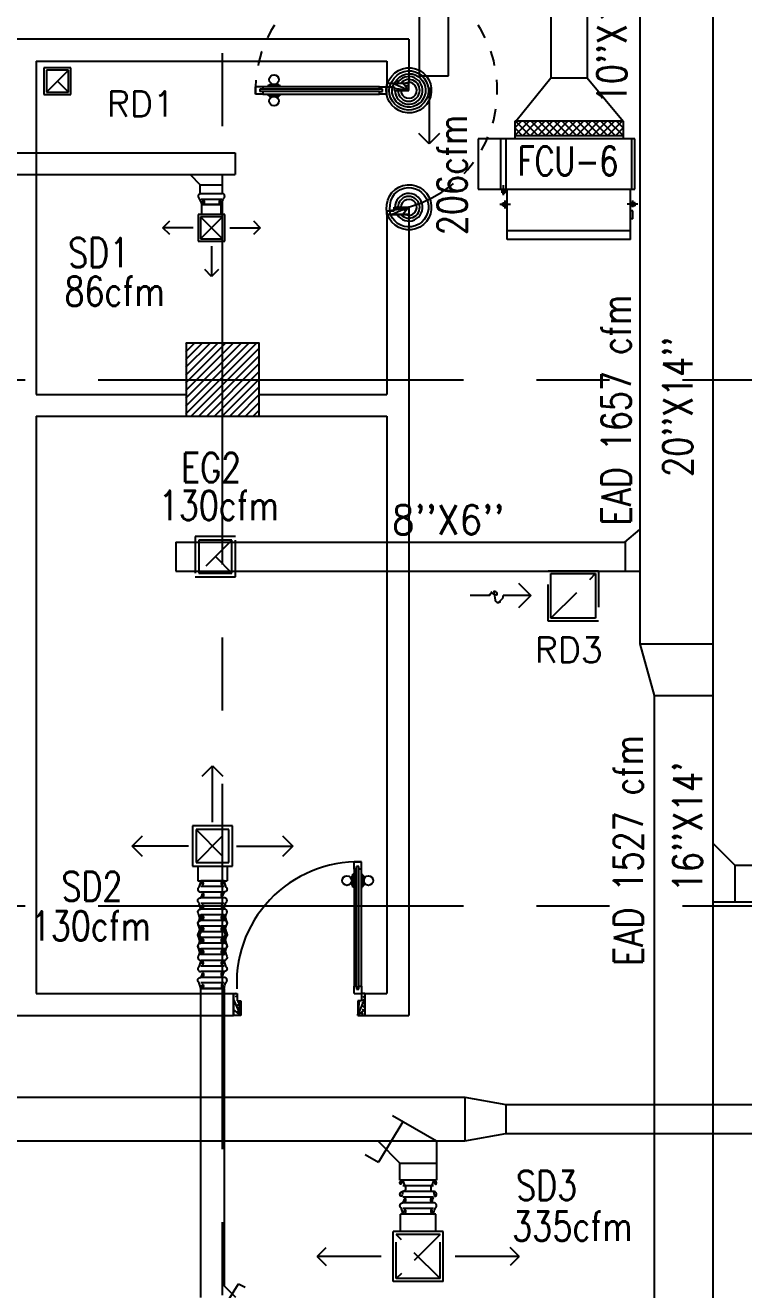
# Model space of a CAD drawing. Extents: x 417866029 to 417866302, y 43498040 to 43498122.
# Drawn here: x 417866056.98 to 417866061.9, y 43498054.86 to 43498063.51 of the extents above; entities that cross this region are included whole.
import ezdxf

# ---------------------------------------------------------------- set-up
doc = ezdxf.new("R2010")
doc.units = 0
doc.header["$MEASUREMENT"] = 0
doc.linetypes.add('CENTERX2', pattern=[4, 2.5, -0.5, 0.5, -0.5])
doc.linetypes.add('HIDDEN', pattern=[0.375, 0.25, -0.125])
doc.layers.get('0').update_dxf_attribs({"linetype": 'CONTINUOUS'})
for name, color, linetype in [('AXES', 11, 'CENTERX2'), ('COL', 7, 'CONTINUOUS'), ('DOOR', 9, 'CONTINUOUS'), ('DUCT', 6, 'CONTINUOUS'), ('EXDUCT', 10, 'CONTINUOUS'), ('FCU', 6, 'CONTINUOUS'), ('HAT', 11, 'CONTINUOUS'), ('M-AC-FLEX', 7, 'CONTINUOUS'), ('M-EGU.', 2, 'CONTINUOUS'), ('M-TEXT', 2, 'CONTINUOUS'), ('WALL', 9, 'CONTINUOUS')]:
    doc.layers.add(name, color=color, linetype=linetype)
doc.styles.add('ROMANS', font='ROMANS.shx', dxfattribs={"width": 0.6})

# ---------------------------------------------------------------- blocks, each defined once
blk = doc.blocks.new('DOOR90')
at = {"layer": 'DOOR', "color": 7, "linetype": 'ByBlock'}
for p, q in [((-150, 0), (0, 0)), ((-150, 0), (-150, -25)), ((0, -50), (-113.7, 0)), ((0, -50), (-40.1, 0)), ((0, -50), (0, 0)), ((-1000, -25), (-1050, -25)), ((-1050, -75), (-1050, -25)), ((-1050, -25), (-1050, -75)), ((-1000, -75), (-1050, -75)), ((-1000, -42), (-1020, -42)), ((-1020, -42), (-1020, -58)), ((-1000, -58), (-1020, -58)), ((-1000, -25), (-1000, -42)), ((-1000, -58), (-1000, -75)), ((-877.6, -17.8), (-967.6, -17.8)), ((-967.6, -25), (-967.6, -17.8)), ((-967.6, -75), (-967.6, -82.2)), ((-877.6, -82.2), (-967.6, -82.2)), ((-955, -8.8), (-890.2, -8.8)), ((-955, -17.8), (-955, -8.8)), ((-955, -17.8), (-890.2, -17.8)), ((-955, -82.2), (-890.2, -82.2)), ((-955, -82.2), (-955, -91.2)), ((-890.2, -17.8), (-890.2, -8.8)), ((-890.2, -82.2), (-890.2, -91.2)), ((-877.6, -25), (-877.6, -17.8)), ((-877.6, -75), (-877.6, -82.2)), ((-200, -25), (-150, -25)), ((-200, -42), (-200, -25)), ((-180, -42), (-200, -42)), ((-200, -58), (-180, -58)), ((-200, -75), (-200, -58)), ((-150, -75), (-200, -75)), ((-180, -58), (-180, -42)), ((-150, -25), (-100, -25)), ((-150, -75), (-150, -25)), ((-100, -25), (-100, -50)), ((0, -50), (-100, -36.6)), ((-100, -50), (0, -50)), ((-955, -91.2), (-890.2, -91.2)), ((0, -850), (-113.7, -900)), ((-100, -875), (-100, -850)), ((0, -850), (-100, -863.4)), ((-100, -850), (0, -850)), ((0, -850), (-40.1, -900)), ((0, -850), (0, -900)), ((-150, -875), (-100, -875)), ((-150, -900), (-150, -875)), ((-150, -900), (0, -900)), ((0, -900), (-150, -900))]:
    blk.add_line(p, q, dxfattribs=at)
at = {"layer": 'DOOR', "linetype": 'ByBlock'}
for p, q in [((-200, -25), (-1000, -25)), ((-200, -42), (-1000, -42)), ((-200, -58), (-1000, -58)), ((-1000, -75), (-200, -75))]:
    blk.add_line(p, q, dxfattribs=at)
at = {"layer": 'DOOR', "color": 7, "linetype": 'ByBlock'}
for centre in [(-922.6, 23.5), (-922.6, -123.5)]:
    blk.add_circle(centre, 32.4, dxfattribs=at)
for centre, radius, start, end in [((0, -50), 154.4, 161.10529, 166.28577), ((0, -50), 94.4, 148.01819, 180), ((0, -50), 134.4, 158.15985, 169.28002), ((0, -50), 114.4, 154.08384, 167.37743), ((0, -50), 74.4, 137.77643, 180), ((0, -50), 54.4, 113.20738, 180), ((0, -50), 34.4, 90, 180), ((0, -50), 14.4, 90, 180), ((0, -850), 94.4, 180, 211.98181), ((0, -850), 74.4, 180, 222.22357), ((0, -850), 54.4, 180, 246.79262), ((0, -850), 34.4, 180, 270), ((0, -850), 14.4, 180, 270), ((0, -850), 154.4, 193.71423, 198.89471), ((0, -850), 134.4, 190.71998, 201.84015)]:
    blk.add_arc(centre, radius, start, end, dxfattribs=at)
at = {"layer": 'DOOR', "linetype": 'HIDDEN', "ltscale": 0.5}
blk.add_arc((-222.2, -50), 828.2, 178.27012, 275.00304, dxfattribs=at)
blk = doc.blocks.new('*X42')
at = {"color": 0}
for p, q in [((16890.5, -2466.6), (16943.5, -2413.6)), ((16890.5, -2519.6), (16990.5, -2419.6)), ((16990.5, -2512.5), (16891.6, -2413.6)), ((16990.5, -2459.4), (16944.6, -2413.6)), ((16990.5, -2565.5), (16890.5, -2465.5)), ((16890.5, -2572.6), (16990.5, -2472.6)), ((16990.5, -2618.5), (16890.5, -2518.5)), ((16890.5, -2625.7), (16990.5, -2525.7)), ((16990.5, -2671.6), (16890.5, -2571.6)), ((16890.5, -2678.7), (16990.5, -2578.7)), ((16990.5, -2724.6), (16890.5, -2624.6)), ((16890.5, -2731.7), (16990.5, -2631.7)), ((16990.5, -2777.6), (16890.5, -2677.6)), ((16890.5, -2784.8), (16990.5, -2684.8)), ((16990.5, -2830.7), (16890.5, -2730.7)), ((16890.5, -2837.8), (16990.5, -2737.8)), ((16990.5, -2883.7), (16890.5, -2783.7)), ((16890.5, -2890.8), (16990.5, -2790.8)), ((16990.5, -2936.7), (16890.5, -2836.7)), ((16890.5, -2943.9), (16990.5, -2843.9)), ((16990.5, -2989.8), (16890.5, -2889.8)), ((16890.5, -2996.9), (16990.5, -2896.9)), ((16990.5, -3042.8), (16890.5, -2942.8)), ((16890.5, -3049.9), (16990.5, -2949.9)), ((16990.5, -3095.8), (16890.5, -2995.8)), ((16890.5, -3103), (16990.5, -3003)), ((16990.5, -3148.9), (16890.5, -3048.9)), ((16943.5, -3154.9), (16890.5, -3101.9)), ((16891.5, -3154.9), (16990.5, -3056)), ((16944.6, -3154.9), (16990.5, -3109))]:
    blk.add_line(p, q, dxfattribs=at)
blk = doc.blocks.new('WHE06')
at = {"color": 3}
for p, q in [((689, 621.5), (346.1, 621.5)), ((346.1, 621.5), (346.1, 469.1)), ((689, 469.1), (689, 621.5)), ((212.3, 437.2), (269.1, 437.2)), ((232.1, 452.2), (232.1, 422.2)), ((232.1, 452.2), (252.1, 452.2)), ((242.1, 472.2), (242.1, 399.5)), ((252.1, 452.2), (252.1, 422.2)), ((305, 447.6), (373.3, 447.6)), ((321.1, 457.6), (321.1, 437.6)), ((321.1, 457.6), (346.1, 457.6)), ((321.1, 437.6), (346.1, 437.6)), ((60.3, -422.2), (60.3, 422.2)), ((346.1, 430.4), (689, 430.4)), ((811.2, 370.7), (689, 370.7)), ((711.2, -370.7), (711.2, 370.7)), ((811.2, -370.7), (811.2, 370.7)), ((141.6, -437.2), (141.6, -422.2)), ((196.6, -437.2), (196.6, -422.2)), ((232.1, -452.2), (232.1, -422.2)), ((242.1, -472.2), (242.1, -399.5)), ((252.1, -452.2), (252.1, -422.2)), ((346.1, -430.4), (689, -430.4)), ((811.2, -370.7), (689, -370.7)), ((141.6, -437.2), (196.6, -437.2)), ((221.4, -437.2), (269.1, -437.2)), ((232.1, -452.2), (252.1, -452.2))]:
    blk.add_line(p, q, dxfattribs=at)
at = {"color": 6}
for p, q in [((346.1, 469.1), (346.1, -450.8)), ((689, 469.1), (346.1, 469.1)), ((689, -450.8), (689, 469.1)), ((0, -422.2), (0, 422.2)), ((0, 422.2), (346.1, 422.2)), ((0, -422.2), (346.1, -422.2)), ((346.1, -450.8), (689, -450.8))]:
    blk.add_line(p, q, dxfattribs=at)
at = {"color": 11}
blk.add_blockref('*X42', (-16179.3, 2784.3), dxfattribs=at)
blk = doc.blocks.new('*X104')
at = {"color": 0}
for p, q in [((42139.2, 132666.6), (42622.4, 133149.7)), ((42139.2, 132719.6), (42569.4, 133149.7)), ((42139.2, 132772.6), (42516.3, 133149.7)), ((42139.2, 132825.7), (42463.3, 133149.7)), ((42139.2, 132878.7), (42410.3, 133149.7)), ((42139.2, 132931.7), (42357.2, 133149.7)), ((42139.2, 132984.8), (42304.2, 133149.7)), ((42139.2, 133037.8), (42251.2, 133149.7)), ((42139.2, 133090.8), (42198.1, 133149.7)), ((42139.2, 133143.9), (42145.1, 133149.7)), ((42175.4, 132649.7), (42639.2, 133113.5)), ((42228.5, 132649.7), (42639.2, 133060.5)), ((42281.5, 132649.7), (42639.2, 133007.5)), ((42334.5, 132649.7), (42639.2, 132954.4)), ((42387.6, 132649.7), (42639.2, 132901.4)), ((42440.6, 132649.7), (42639.2, 132848.4)), ((42493.6, 132649.7), (42639.2, 132795.3)), ((42546.7, 132649.7), (42639.2, 132742.3)), ((42599.7, 132649.7), (42639.2, 132689.3))]:
    blk.add_line(p, q, dxfattribs=at)
blk = doc.blocks.new('COL50')
at = {"layer": 'COL'}
blk.add_lwpolyline([(-250, 250), (-250, -250), (250, -250), (250, 250)], close=True, dxfattribs=at)

msp = doc.modelspace()

# ---------------------------------------------------------------- linework, layer by layer
at = {"layer": 'AXES'}
for p, q in [((417866058.3337, 43498039.8221), (417866058.3337, 43498118.2996)), ((417866029.4822, 43498061.0864), (417866098.5737, 43498061.0864)), ((417866029.4822, 43498057.4864), (417866098.5737, 43498057.4864))]:
    msp.add_line(p, q, dxfattribs=at)
at = {"layer": 'DUCT', "linetype": 'ByBlock'}
for p, q in [((417866060.8296, 43498064.8624), (417866060.8296, 43498063.153)), ((417866060.5796, 43498064.0664), (417866060.5796, 43498063.153)), ((417866060.34, 43498062.8561), (417866060.5796, 43498063.153)), ((417866060.5796, 43498063.153), (417866060.8296, 43498063.153)), ((417866060.8296, 43498063.153), (417866061.0753, 43498062.8561)), ((417866054.0415, 43498062.6401), (417866058.4203, 43498062.6401)), ((417866058.4203, 43498062.6401), (417866058.4203, 43498062.4901)), ((417866054.0415, 43498062.4901), (417866058.4203, 43498062.4901)), ((417866058.1124, 43498062.4901), (417866058.1813, 43498062.4212)), ((417866058.3313, 43498062.4901), (417866058.3313, 43498062.3613)), ((417866058.1813, 43498062.3613), (417866058.1813, 43498062.4212)), ((417866058.1813, 43498062.4212), (417866058.3313, 43498062.4212)), ((417866058.1813, 43498062.3613), (417866058.3313, 43498062.3613)), ((417866058.1882, 43498062.3613), (417866058.3292, 43498062.3613)), ((417866058.1848, 43498056.9197), (417866058.3448, 43498056.9197)), ((417866050.8114, 43498056.1779), (417866059.9925, 43498056.1779)), ((417866059.9925, 43498056.1779), (417866059.9925, 43498055.8779)), ((417866059.9925, 43498056.1779), (417866060.2736, 43498056.1279)), ((417866060.2736, 43498056.1279), (417866064.9323, 43498056.1279)), ((417866060.2736, 43498056.1279), (417866060.2736, 43498055.9279)), ((417866059.9925, 43498055.8779), (417866060.2736, 43498055.9279)), ((417866060.2736, 43498055.9279), (417866064.9323, 43498055.9279)), ((417866050.8114, 43498055.8779), (417866059.9925, 43498055.8779))]:
    msp.add_line(p, q, dxfattribs=at)
at = {"layer": 'DUCT'}
for p, q in [((417866059.6796, 43498064.4497), (417866059.6796, 43498063.1651)), ((417866059.8796, 43498063.1651), (417866059.8796, 43498064.3497)), ((417866059.6796, 43498063.1651), (417866059.8796, 43498063.1651)), ((417866058.1848, 43498054.8059), (417866058.1848, 43498056.9197)), ((417866058.3448, 43498056.9197), (417866058.3448, 43498054.8859)), ((417866059.5679, 43498056.0088), (417866059.4007, 43498055.7318)), ((417866059.7978, 43498055.8761), (417866059.4966, 43498056.05)), ((417866059.3978, 43498055.8761), (417866059.5478, 43498055.7261)), ((417866059.7978, 43498055.8761), (417866059.7978, 43498055.6094)), ((417866059.5478, 43498055.6094), (417866059.5478, 43498055.7261)), ((417866059.5478, 43498055.7261), (417866059.7978, 43498055.7261)), ((417866059.7978, 43498055.6094), (417866059.5478, 43498055.6094)), ((417866058.3233, 43498054.7089), (417866058.4434, 43498054.9004)), ((417866058.4248, 43498054.8059), (417866058.3448, 43498054.8859)), ((417866058.4434, 43498054.9004), (417866058.4434, 43498054.9004)), ((417866058.4434, 43498054.9004), (417866058.4886, 43498054.8774))]:
    msp.add_line(p, q, dxfattribs=at)
at = {"layer": 'DUCT', "color": 2, "linetype": 'ByBlock'}
msp.add_line((417866057.2034, 43498063.13), (417866057.2784, 43498063.055), dxfattribs=at)
at = {"layer": 'DUCT', "linetype": 'HIDDEN'}
msp.add_line((417866059.3105, 43498055.7838), (417866059.4007, 43498055.7318), dxfattribs=at)
at = {"layer": 'EXDUCT', "linetype": 'ByBlock'}
for p, q in [((417866061.6888, 43498067.0578), (417866061.6888, 43498052.6108)), ((417866061.1888, 43498066.6875), (417866061.1888, 43498059.2799)), ((417866061.0873, 43498059.9759), (417866061.1888, 43498060.0612)), ((417866058.0137, 43498059.9759), (417866061.0873, 43498059.9759)), ((417866058.0137, 43498059.9759), (417866058.0137, 43498059.7759)), ((417866061.0888, 43498059.9772), (417866061.0888, 43498059.7759)), ((417866058.0137, 43498059.7759), (417866061.1888, 43498059.7759)), ((417866061.1888, 43498059.2799), (417866061.6888, 43498059.2799)), ((417866061.1888, 43498059.2799), (417866061.2888, 43498058.9258)), ((417866061.2888, 43498058.9258), (417866061.2888, 43498052.6108)), ((417866061.2888, 43498058.9258), (417866061.6888, 43498058.9258)), ((417866061.8388, 43498057.7649), (417866061.6888, 43498057.9149)), ((417866061.8388, 43498057.7649), (417866065.8587, 43498057.7649)), ((417866061.8388, 43498057.7649), (417866061.8388, 43498057.5149)), ((417866061.6888, 43498057.5149), (417866065.8587, 43498057.5149))]:
    msp.add_line(p, q, dxfattribs=at)
at = {"layer": 'M-AC-FLEX', "color": 11}
for p, q in [((417866058.1882, 43498062.323), (417866058.3292, 43498062.323)), ((417866058.1937, 43498062.2848), (417866058.3237, 43498062.2848)), ((417866058.3453, 43498057.658), (417866058.1843, 43498057.658)), ((417866058.3453, 43498057.619), (417866058.1843, 43498057.619)), ((417866058.3453, 43498057.5807), (417866058.1843, 43498057.5807)), ((417866058.3453, 43498057.5807), (417866058.1843, 43498057.5807)), ((417866058.3453, 43498057.5417), (417866058.1843, 43498057.5417)), ((417866058.3453, 43498057.5417), (417866058.1843, 43498057.5417)), ((417866058.3453, 43498057.5034), (417866058.1843, 43498057.5034)), ((417866058.3453, 43498057.4644), (417866058.1843, 43498057.4644)), ((417866058.3453, 43498057.4254), (417866058.1843, 43498057.4254)), ((417866058.3453, 43498057.3864), (417866058.1843, 43498057.3864)), ((417866058.3453, 43498057.3474), (417866058.1843, 43498057.3474)), ((417866058.3453, 43498057.3084), (417866058.1843, 43498057.3084)), ((417866058.3453, 43498057.2694), (417866058.1843, 43498057.2694)), ((417866058.3453, 43498057.2304), (417866058.1843, 43498057.2304)), ((417866058.3453, 43498057.1914), (417866058.1843, 43498057.1914)), ((417866058.3453, 43498057.1524), (417866058.1843, 43498057.1524)), ((417866058.3453, 43498057.1134), (417866058.1843, 43498057.1134)), ((417866058.3453, 43498057.0744), (417866058.1843, 43498057.0744)), ((417866058.3453, 43498057.036), (417866058.1843, 43498057.036)), ((417866058.3453, 43498057.036), (417866058.1843, 43498057.036)), ((417866058.3453, 43498056.997), (417866058.1843, 43498056.997)), ((417866058.3453, 43498056.997), (417866058.1843, 43498056.997)), ((417866058.3453, 43498056.9587), (417866058.1843, 43498056.9587)), ((417866058.3453, 43498056.9197), (417866058.1843, 43498056.9197)), ((417866059.7782, 43498055.5704), (417866059.5672, 43498055.5704)), ((417866059.7782, 43498055.5314), (417866059.5672, 43498055.5314)), ((417866059.7782, 43498055.4931), (417866059.5672, 43498055.4931)), ((417866059.7782, 43498055.4931), (417866059.5672, 43498055.4931)), ((417866059.7782, 43498055.4541), (417866059.5672, 43498055.4541)), ((417866059.7782, 43498055.4541), (417866059.5672, 43498055.4541)), ((417866059.7782, 43498055.4158), (417866059.5672, 43498055.4158)), ((417866059.7782, 43498055.3768), (417866059.5672, 43498055.3768))]:
    msp.add_line(p, q, dxfattribs=at)
at = {"layer": 'M-AC-FLEX'}
for points in [[(417866058.1937, 43498062.2848, 0.866419), (417866058.1882, 43498062.323, -1.018005), (417866058.1882, 43498062.3613)], [(417866058.3237, 43498062.2848, -0.866419), (417866058.3292, 43498062.323, 1.018005), (417866058.3292, 43498062.3613)], [(417866058.1843, 43498057.658, -1), (417866058.1843, 43498057.619, 1.018005), (417866058.1843, 43498057.5807)], [(417866058.3453, 43498057.658, 1), (417866058.3453, 43498057.619, -1.018005), (417866058.3453, 43498057.5807)], [(417866058.1843, 43498057.3864, 1), (417866058.1843, 43498057.4254, -1), (417866058.1843, 43498057.4644, 1), (417866058.1843, 43498057.5034, -1.018005), (417866058.1843, 43498057.5417)], [(417866058.3453, 43498057.3864, -1), (417866058.3453, 43498057.4254, 1), (417866058.3453, 43498057.4644, -1), (417866058.3453, 43498057.5034, 1.018005), (417866058.3453, 43498057.5417)], [(417866058.1843, 43498057.4254, -1), (417866058.1843, 43498057.3864, 1), (417866058.1843, 43498057.3474)], [(417866058.1843, 43498057.3084, 1), (417866058.1843, 43498057.3474, -1), (417866058.1843, 43498057.3864)], [(417866058.3453, 43498057.4254, 1), (417866058.3453, 43498057.3864, -1), (417866058.3453, 43498057.3474)], [(417866058.3453, 43498057.3084, -1), (417866058.3453, 43498057.3474, 1), (417866058.3453, 43498057.3864)], [(417866058.1843, 43498057.3474, -1), (417866058.1843, 43498057.3084, 1), (417866058.1843, 43498057.2694)], [(417866058.1843, 43498057.2694, -0.999563), (417866058.1843, 43498057.3084)], [(417866058.1843, 43498057.3084, 0.999563), (417866058.1843, 43498057.2694)], [(417866058.1843, 43498057.2304, 1), (417866058.1843, 43498057.2694, -1), (417866058.1843, 43498057.3084)], [(417866058.3453, 43498057.3474, 1), (417866058.3453, 43498057.3084, -1), (417866058.3453, 43498057.2694)], [(417866058.3453, 43498057.2304, -1), (417866058.3453, 43498057.2694, 1), (417866058.3453, 43498057.3084)], [(417866058.3453, 43498057.2694, -0.000219), (417866058.3453, 43498057.2694, 1), (417866058.3453, 43498057.3084)], [(417866058.3453, 43498057.3084, 0.000219), (417866058.3453, 43498057.3084, -1), (417866058.3453, 43498057.2694)], [(417866058.3453, 43498057.3084, -0.000219), (417866058.3453, 43498057.3084, -0.000219)], [(417866058.1843, 43498057.2694, -1), (417866058.1843, 43498057.2304, 1), (417866058.1843, 43498057.1914)], [(417866058.1843, 43498057.1524, 1), (417866058.1843, 43498057.1914, -1), (417866058.1843, 43498057.2304)], [(417866058.3453, 43498057.2694, 1), (417866058.3453, 43498057.2304, -1), (417866058.3453, 43498057.1914)], [(417866058.3453, 43498057.1524, -1), (417866058.3453, 43498057.1914, 1), (417866058.3453, 43498057.2304)], [(417866058.3453, 43498057.2694, 0.000219), (417866058.3453, 43498057.2694, 0.000219)], [(417866058.1843, 43498057.1914, -1), (417866058.1843, 43498057.1524, 1), (417866058.1843, 43498057.1134, -1), (417866058.1843, 43498057.0744, 1.018005), (417866058.1843, 43498057.036)], [(417866058.3453, 43498057.1914, 1), (417866058.3453, 43498057.1524, -1), (417866058.3453, 43498057.1134, 1), (417866058.3453, 43498057.0744, -1.018005), (417866058.3453, 43498057.036)], [(417866058.1843, 43498056.9197, 1), (417866058.1843, 43498056.9587, -1.018005), (417866058.1843, 43498056.997)], [(417866058.3453, 43498056.9197, -1), (417866058.3453, 43498056.9587, 1.018005), (417866058.3453, 43498056.997)], [(417866059.5672, 43498055.6094, 1), (417866059.5672, 43498055.5704, -1), (417866059.5672, 43498055.5314, 1.018005), (417866059.5672, 43498055.4931)], [(417866059.7782, 43498055.6094, 0.000219), (417866059.7782, 43498055.6094, -1), (417866059.7782, 43498055.5704, 1), (417866059.7782, 43498055.5314, -1.018005), (417866059.7782, 43498055.4931)], [(417866059.7782, 43498055.6094, -0.000219), (417866059.7782, 43498055.6094, -0.000219)], [(417866059.5672, 43498055.3768, 1), (417866059.5672, 43498055.4158, -1.018005), (417866059.5672, 43498055.4541)], [(417866059.7782, 43498055.3768, -1), (417866059.7782, 43498055.4158, 1.018005), (417866059.7782, 43498055.4541)]]:
    msp.add_lwpolyline(points, format="xyb", dxfattribs=at)
for centre, start, end in [((417866058.1882, 43498062.3808), 270, 270.03433), ((417866058.3292, 43498062.3808), 269.96147, 270.01777), ((417866058.3292, 43498062.3808), 269.96147, 270.01777), ((417866058.1843, 43498057.5612), 298.43137, 90.01777), ((417866058.1843, 43498057.5612), 298.43137, 90.01777), ((417866058.1843, 43498057.5612), 269.98223, 61.56863), ((417866058.1843, 43498057.5612), 269.98223, 61.56863), ((417866058.3453, 43498057.5612), 90, 241.56864), ((417866058.3453, 43498057.5612), 118.43136, 270), ((417866058.1843, 43498057.0165), 298.43137, 90.01777), ((417866058.1843, 43498057.0165), 298.43137, 90.01777), ((417866058.1843, 43498057.0165), 269.98223, 61.56863), ((417866058.1843, 43498057.0165), 269.98223, 61.56863), ((417866058.3453, 43498057.0165), 90, 241.56864), ((417866058.3453, 43498057.0165), 118.43136, 270), ((417866059.5672, 43498055.4736), 298.43137, 90.01777), ((417866059.5672, 43498055.4736), 298.43137, 90.01777), ((417866059.5672, 43498055.4736), 269.98223, 61.56863), ((417866059.5672, 43498055.4736), 269.98223, 61.56863), ((417866059.7782, 43498055.4736), 90, 241.56864), ((417866059.7782, 43498055.4736), 118.43136, 270)]:
    msp.add_arc(centre, 0.0195, start, end, dxfattribs=at)
at = {"layer": 'M-EGU.', "linetype": 'HIDDEN'}
for p, q in [((417866057.1117, 43498063.2216), (417866057.1117, 43498063.0383)), ((417866057.2951, 43498063.2216), (417866057.1117, 43498063.2216)), ((417866057.1284, 43498063.055), (417866057.2784, 43498063.205)), ((417866057.2951, 43498063.0383), (417866057.2951, 43498063.2216)), ((417866057.1117, 43498063.0383), (417866057.2951, 43498063.0383)), ((417866058.1837, 43498062.2014), (417866058.1837, 43498062.0514)), ((417866058.3337, 43498062.2014), (417866058.1837, 43498062.0514)), ((417866058.3337, 43498062.0514), (417866058.1837, 43498062.2014)), ((417866058.3337, 43498062.2014), (417866058.1837, 43498062.2014)), ((417866058.3337, 43498062.0514), (417866058.3337, 43498062.2014)), ((417866058.1837, 43498062.0514), (417866058.3337, 43498062.0514)), ((417866058.422, 43498060.0134), (417866058.147, 43498060.0134)), ((417866058.147, 43498060.0134), (417866058.147, 43498059.7384)), ((417866058.397, 43498059.9884), (417866058.172, 43498059.7634)), ((417866058.422, 43498059.7384), (417866058.422, 43498060.0134)), ((417866058.2845, 43498059.8759), (417866058.397, 43498059.7634)), ((417866058.147, 43498059.7384), (417866058.422, 43498059.7384)), ((417866060.5613, 43498059.4346), (417866060.5613, 43498059.7794)), ((417866060.5613, 43498059.7794), (417866060.9061, 43498059.7794)), ((417866060.5813, 43498059.4546), (417866060.8861, 43498059.7594)), ((417866060.9061, 43498059.7794), (417866060.9061, 43498059.4346)), ((417866060.9061, 43498059.4346), (417866060.5613, 43498059.4346)), ((417866058.3773, 43498058.008), (417866058.1523, 43498058.008)), ((417866058.1523, 43498058.008), (417866058.3773, 43498057.783)), ((417866058.1523, 43498057.783), (417866058.3773, 43498058.008)), ((417866058.1523, 43498058.008), (417866058.1523, 43498057.783)), ((417866058.3773, 43498057.783), (417866058.3773, 43498058.008)), ((417866058.1523, 43498057.783), (417866058.3773, 43498057.783)), ((417866059.8231, 43498054.936), (417866059.5223, 43498055.2368)), ((417866059.8231, 43498055.2368), (417866059.5223, 43498054.936)), ((417866059.5223, 43498054.936), (417866059.5223, 43498055.2368)), ((417866059.8231, 43498055.2368), (417866059.5223, 43498055.2368)), ((417866059.8231, 43498054.936), (417866059.8231, 43498055.2368)), ((417866059.8231, 43498054.936), (417866059.5223, 43498054.936))]:
    msp.add_line(p, q, dxfattribs=at)
at = {"layer": 'M-EGU.'}
for p, q in [((417866057.1284, 43498063.205), (417866057.1284, 43498063.055)), ((417866057.2784, 43498063.205), (417866057.1284, 43498063.205)), ((417866057.2784, 43498063.055), (417866057.2784, 43498063.205)), ((417866059.7474, 43498063.0867), (417866059.7474, 43498062.7005)), ((417866057.1284, 43498063.055), (417866057.2784, 43498063.055)), ((417866059.7474, 43498062.7005), (417866059.6767, 43498062.7712)), ((417866059.8181, 43498062.7712), (417866059.7474, 43498062.7005)), ((417866058.167, 43498062.2181), (417866058.167, 43498062.0348)), ((417866058.3504, 43498062.2181), (417866058.167, 43498062.2181)), ((417866058.192, 43498062.2181), (417866058.192, 43498062.2848)), ((417866058.3254, 43498062.2848), (417866058.192, 43498062.2848)), ((417866058.3254, 43498062.2181), (417866058.3254, 43498062.2848)), ((417866058.3504, 43498062.0348), (417866058.3504, 43498062.2181)), ((417866057.9254, 43498062.1264), (417866057.9725, 43498062.1736)), ((417866058.1328, 43498062.1264), (417866057.9254, 43498062.1264)), ((417866057.9725, 43498062.0793), (417866057.9254, 43498062.1264)), ((417866058.3846, 43498062.1264), (417866058.592, 43498062.1264)), ((417866058.5449, 43498062.1736), (417866058.592, 43498062.1264)), ((417866058.592, 43498062.1264), (417866058.5449, 43498062.0793)), ((417866058.167, 43498062.0348), (417866058.3504, 43498062.0348)), ((417866058.2587, 43498062.0005), (417866058.2587, 43498061.7931)), ((417866058.2587, 43498061.7931), (417866058.2115, 43498061.8402)), ((417866058.3058, 43498061.8402), (417866058.2587, 43498061.7931)), ((417866058.397, 43498059.9884), (417866058.172, 43498059.9884)), ((417866058.172, 43498059.9884), (417866058.172, 43498059.7634)), ((417866058.397, 43498059.7634), (417866058.397, 43498059.9884)), ((417866058.172, 43498059.7634), (417866058.397, 43498059.7634)), ((417866060.5813, 43498059.4546), (417866060.5813, 43498059.7594)), ((417866060.5813, 43498059.7594), (417866060.8861, 43498059.7594)), ((417866060.8861, 43498059.7594), (417866060.8861, 43498059.4546)), ((417866060.3587, 43498059.695), (417866060.4436, 43498059.6102)), ((417866060.1595, 43498059.6102), (417866060.0294, 43498059.6102)), ((417866060.4436, 43498059.6102), (417866060.2551, 43498059.6102)), ((417866060.4436, 43498059.6102), (417866060.3587, 43498059.5253)), ((417866060.8861, 43498059.4546), (417866060.5813, 43498059.4546)), ((417866058.1941, 43498058.3748), (417866058.2648, 43498058.4455)), ((417866058.2648, 43498058.0593), (417866058.2648, 43498058.4455)), ((417866058.2648, 43498058.4455), (417866058.3355, 43498058.3748)), ((417866058.1273, 43498058.033), (417866058.1273, 43498057.758)), ((417866058.4023, 43498058.033), (417866058.1273, 43498058.033)), ((417866058.4023, 43498057.758), (417866058.4023, 43498058.033)), ((417866057.7148, 43498057.8955), (417866057.7855, 43498057.9662)), ((417866058.101, 43498057.8955), (417866057.7148, 43498057.8955)), ((417866057.7855, 43498057.8248), (417866057.7148, 43498057.8955)), ((417866058.4286, 43498057.8955), (417866058.8148, 43498057.8955)), ((417866058.7441, 43498057.9662), (417866058.8148, 43498057.8955)), ((417866058.8148, 43498057.8955), (417866058.7441, 43498057.8248)), ((417866058.1273, 43498057.758), (417866058.4023, 43498057.758)), ((417866058.1648, 43498057.758), (417866058.1648, 43498057.658)), ((417866058.3648, 43498057.758), (417866058.3648, 43498057.658)), ((417866058.1648, 43498057.658), (417866058.3648, 43498057.658)), ((417866059.7927, 43498055.3768), (417866059.5527, 43498055.3768)), ((417866059.5527, 43498055.2568), (417866059.5527, 43498055.3768)), ((417866059.7927, 43498055.2568), (417866059.7927, 43498055.3768)), ((417866059.5023, 43498054.916), (417866059.5023, 43498055.2568)), ((417866059.8431, 43498055.2568), (417866059.5023, 43498055.2568)), ((417866059.8431, 43498054.916), (417866059.8431, 43498055.2568)), ((417866058.9815, 43498055.0864), (417866059.0426, 43498055.1475)), ((417866060.3639, 43498055.0864), (417866060.3028, 43498055.1475)), ((417866059.4203, 43498055.0864), (417866058.9815, 43498055.0864)), ((417866058.9815, 43498055.0864), (417866059.0426, 43498055.0253)), ((417866060.3639, 43498055.0864), (417866059.9251, 43498055.0864)), ((417866060.3639, 43498055.0864), (417866060.3028, 43498055.0253)), ((417866059.8431, 43498054.916), (417866059.5023, 43498054.916))]:
    msp.add_line(p, q, dxfattribs=at)
msp.add_lwpolyline([(417866060.1595, 43498059.6102, -0.1324), (417866060.1729, 43498059.6295, -0.15664), (417866060.1914, 43498059.6371, -0.736612), (417866060.2065, 43498059.5993, 0.774232), (417866060.2232, 43498059.5628, 0.203349), (417866060.2485, 43498059.5793, 0.193808), (417866060.2551, 43498059.6102)], format="xyb", dxfattribs=at)
at = {"layer": 'WALL'}
for p, q in [((417866059.6087, 43498063.4164), (417866049.9837, 43498063.4164)), ((417866059.6087, 43498063.4164), (417866059.6087, 43498063.1164)), ((417866057.0587, 43498063.2664), (417866057.0587, 43498060.9864)), ((417866057.0587, 43498063.2664), (417866059.4587, 43498063.2664)), ((417866059.4587, 43498063.2664), (417866059.4587, 43498063.1164)), ((417866059.4587, 43498063.1164), (417866059.6087, 43498063.1164)), ((417866059.4587, 43498062.2164), (417866059.6087, 43498062.2164)), ((417866059.4587, 43498062.2164), (417866059.4587, 43498060.9864)), ((417866059.6087, 43498062.2164), (417866059.6087, 43498056.7364)), ((417866057.0587, 43498060.9864), (417866058.0837, 43498060.9864)), ((417866058.5837, 43498060.9864), (417866059.4587, 43498060.9864)), ((417866057.0587, 43498060.8364), (417866059.4587, 43498060.8364)), ((417866057.0587, 43498060.8364), (417866057.0587, 43498056.8864)), ((417866059.4587, 43498060.8364), (417866059.4587, 43498056.8864)), ((417866057.0587, 43498056.8864), (417866058.4087, 43498056.8864)), ((417866058.4087, 43498056.8864), (417866058.4087, 43498056.7364)), ((417866059.3087, 43498056.8864), (417866059.4587, 43498056.8864)), ((417866059.3087, 43498056.8864), (417866059.3087, 43498056.7364)), ((417866056.9087, 43498056.7364), (417866058.4087, 43498056.7364)), ((417866059.3087, 43498056.7364), (417866059.6087, 43498056.7364))]:
    msp.add_line(p, q, dxfattribs=at)
at = {"layer": 'WALL', "linetype": 'ByBlock', "ltscale": 0.3}
msp.add_lwpolyline([(417866058.5837, 43498061.3364), (417866058.0837, 43498061.3364), (417866058.0837, 43498060.8364), (417866058.5837, 43498060.8364)], close=True, dxfattribs=at)

# ---------------------------------------------------------------- block references
at = {"layer": 'COL', "xscale": 0.0009999871253967285, "yscale": 0.001000002026557922, "zscale": 0.001}
msp.add_blockref('COL50', (417866058.3337, 43498061.0864), dxfattribs=at)
at = {"layer": 'DOOR', "color": 0, "linetype": 'ByBlock', "xscale": 0.0009999871253967285, "yscale": 0.001000002026557922, "zscale": 0.001}
msp.add_blockref('DOOR90', (417866059.6087, 43498063.1164), dxfattribs=at)
at = {"layer": 'DOOR', "color": 0, "linetype": 'ByBlock', "xscale": 0.001000002026557922, "yscale": 0.001000002026557922, "zscale": 0.001, "rotation": 270}
msp.add_blockref('DOOR90', (417866059.3087, 43498056.7364), dxfattribs=at)
at = {"layer": 'FCU', "linetype": 'ByBlock', "xscale": 0.001000002026557922, "yscale": 0.001000002026557922, "zscale": 0.001, "rotation": 90}
msp.add_blockref('WHE06', (417866060.7046, 43498062.0449), dxfattribs=at)
at = {"layer": 'HAT', "xscale": 0.0009999871253967285, "yscale": 0.001000002026557922, "zscale": 0.001}
msp.add_blockref('*X104', (417866015.9445, 43497928.1867), dxfattribs=at)

# ---------------------------------------------------------------- texts
at = {"layer": 'M-TEXT', "style": 'ROMANS', "width": 0.8}
for s, p in [("10''X10''", (417866061.0984, 43498062.9719)), ('206cfm', (417866060.0056, 43498062.0761)), ('EAD 1657 cfm', (417866061.128, 43498060.0899)), ("20''X14''", (417866061.5494, 43498060.4208)), ('EAD 1527 cfm', (417866061.2114, 43498057.0764)), ("16''X14'", (417866061.6169, 43498057.5802))]:
    msp.add_text(s, height=0.2, rotation=90, dxfattribs=at).set_placement(p)
at = {"layer": 'M-TEXT', "style": 'ROMANS'}
for s, p in [('RD1', (417866057.5424, 43498062.8866)), ('RD3', (417866060.4707, 43498059.1509))]:
    msp.add_text(s, height=0.175, dxfattribs=at).set_placement(p)
for s, width, p in [('FCU-6', 0.75, (417866060.3549, 43498062.483)), ('SD1', 0.8, (417866057.2778, 43498061.8566)), ('86cfm', 0.8, (417866057.2521, 43498061.5918)), ('EG2', 0.8, (417866058.0497, 43498060.3851)), ('130cfm', 0.8, (417866057.8973, 43498060.1264)), ("8''X6''", 0.9, (417866059.4933, 43498060.0285)), ('SD2', 0.8, (417866057.2305, 43498057.5198)), ('130cfm', 0.8, (417866057.0206, 43498057.2494)), ('SD3', 0.8, (417866060.3423, 43498055.4733)), ('335cfm', 0.8, (417866060.3166, 43498055.1941))]:
    msp.add_text(s, height=0.2, dxfattribs=dict(at, width=width)).set_placement(p)

doc.saveas('drawing.dxf')
